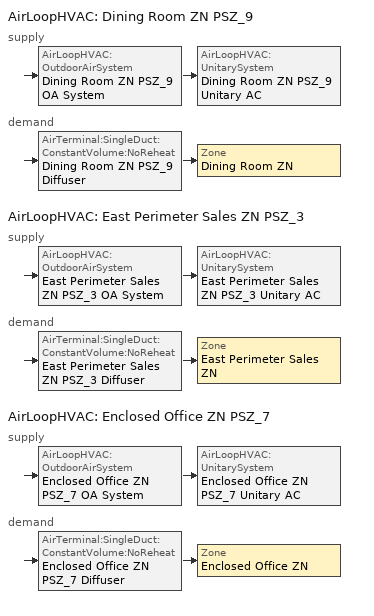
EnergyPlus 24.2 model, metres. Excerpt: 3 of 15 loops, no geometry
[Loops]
AirLoopHVAC 'Dining Room ZN PSZ_9'
 supply: AirLoopHVAC:OutdoorAirSystem 'Dining Room ZN PSZ_9 OA System' > AirLoopHVAC:UnitarySystem 'Dining Room ZN PSZ_9 Unitary AC'
 demand: AirTerminal:SingleDuct:ConstantVolume:NoReheat 'Dining Room ZN PSZ_9 Diffuser' > Zone 'Dining Room ZN'
AirLoopHVAC 'East Perimeter Sales ZN PSZ_3'
 supply: AirLoopHVAC:OutdoorAirSystem 'East Perimeter Sales ZN PSZ_3 OA System' > AirLoopHVAC:UnitarySystem 'East Perimeter Sales ZN PSZ_3 Unitary AC'
 demand: AirTerminal:SingleDuct:ConstantVolume:NoReheat 'East Perimeter Sales ZN PSZ_3 Diffuser' > Zone 'East Perimeter Sales ZN'
AirLoopHVAC 'Enclosed Office ZN PSZ_7'
 supply: AirLoopHVAC:OutdoorAirSystem 'Enclosed Office ZN PSZ_7 OA System' > AirLoopHVAC:UnitarySystem 'Enclosed Office ZN PSZ_7 Unitary AC'
 demand: AirTerminal:SingleDuct:ConstantVolume:NoReheat 'Enclosed Office ZN PSZ_7 Diffuser' > Zone 'Enclosed Office ZN'
[ZoneControl:Thermostat] Temperature Difference Between Cutout And Setpoint {deltaC}=0
Name | Zone or ZoneList | Control Type Schedule | Control 1
Dining Room ZN Thermostat | Dining Room ZN | Dining Room ZN Thermostat Schedule | SuperMarket Dining Thermostat 1
East Perimeter Sales ZN Thermostat | East Perimeter Sales ZN | East Perimeter Sales ZN Thermostat Schedule | SuperMarket Sales Thermostat 1
Enclosed Office ZN Thermostat | Enclosed Office ZN | Enclosed Office ZN Thermostat Schedule | SuperMarket Office Thermostat 1
[ThermostatSetpoint:DualSetpoint] Heating Setpoint Temperature Schedule=SuperMarket HtgSetp; Cooling Setpoint Temperature Schedule=SuperMarket ClgSetp
SuperMarket Dining Thermostat 1; SuperMarket Sales Thermostat 1; SuperMarket Office Thermostat 1
[AirTerminal:SingleDuct:ConstantVolume:NoReheat] Availability Schedule=Always On Discrete; Maximum Air Flow Rate {m3/s}=AutoSize
Dining Room ZN PSZ_9 Diffuser; East Perimeter Sales ZN PSZ_3 Diffuser; Enclosed Office ZN PSZ_7 Diffuser
[Zone equipment]
Dining Room ZN: Dining Room ZN PSZ_9 Diffuser
East Perimeter Sales ZN: East Perimeter Sales ZN PSZ_3 Diffuser
Enclosed Office ZN: Enclosed Office ZN PSZ_7 Diffuser
[Sizing:Zone] Zone Cooling Design Supply Air Temperature Input Method=SupplyAirTemperature; Zone Cooling Design Supply Air Temperature {C}=12.7778; Zone Cooling Design Supply Air Temperature Difference {deltaC}=11.11; Zone Heating Design Supply Air Temperature Input Method=SupplyAirTemperature; Zone Heating Design Supply Air Temperature {C}=50; Zone Heating Design Supply Air Temperature Difference {deltaC}=11.11; Zone Cooling Design Supply Air Humidity Ratio {kgWater/kgDryAir}=0.0085; Zone Heating Design Supply Air Humidity Ratio {kgWater/kgDryAir}=0.008; Cooling Design Air Flow Method=DesignDay; Cooling Design Air Flow Rate {m3/s}=0; Cooling Minimum Air Flow per Zone Floor Area {m3/s-m2}=0.000762; Cooling Minimum Air Flow {m3/s}=0; Cooling Minimum Air Flow Fraction=0; Heating Design Air Flow Method=DesignDay; Heating Design Air Flow Rate {m3/s}=0; Heating Maximum Air Flow per Zone Floor Area {m3/s-m2}=0.002032; Heating Maximum Air Flow {m3/s}=0.141576; Heating Maximum Air Flow Fraction=0.3; Account for Dedicated Outdoor Air System=No; Zone Load Sizing Method=Sensible Load Only No Latent Load; Zone Latent Cooling Design Supply Air Humidity Ratio Input Method=HumidityRatioDifference; Zone Cooling Design Supply Air Humidity Ratio Difference {kgWater/kgDryAir}=0.005; Zone Latent Heating Design Supply Air Humidity Ratio Input Method=HumidityRatioDifference; Zone Humidification Design Supply Air Humidity Ratio Difference {kgWater/kgDryAir}=0.005; Type of Space Sum to Use=Coincident
Name | Design Specification Outdoor Air Object
Dining Room ZN | Dining Room ZN DSOA Space List
East Perimeter Sales ZN | East Perimeter Sales ZN DSOA Space List
Enclosed Office ZN | Enclosed Office ZN DSOA Space List
[Controller:MechanicalVentilation] Availability Schedule=Always On Discrete; Demand Controlled Ventilation=No; System Outdoor Air Method=ZoneSum
Name | Zone or ZoneList Name 1 | Design Specification Outdoor Air Object Name 1
Controller Mechanical Ventilation 9 | Dining Room ZN | SuperMarket Dining Ventilation
Controller Mechanical Ventilation 3 | East Perimeter Sales ZN | SuperMarket Sales Ventilation
Controller Mechanical Ventilation 7 | Enclosed Office ZN | SuperMarket Office Ventilation
[DesignSpecification:OutdoorAir] Outdoor Air Method=Sum; Outdoor Air Flow per Zone {m3/s}=0; Outdoor Air Flow Air Changes per Hour {1/hr}=0
Name | Outdoor Air Flow per Person {m3/s-person} | Outdoor Air Flow per Zone Floor Area {m3/s-m2}
SuperMarket Dining Ventilation; SuperMarket Office Ventilation | 0.00943895 | 0
SuperMarket Sales Ventilation | 0 | 0.001524
[DesignSpecification:OutdoorAir:SpaceList]
Name | Space Name 1 | Space Design Specification Outdoor Air Object Name 1
Dining Room ZN DSOA Space List | Dining Room | SuperMarket Dining Ventilation
East Perimeter Sales ZN DSOA Space List | East Perimeter Sales | SuperMarket Sales Ventilation
Enclosed Office ZN DSOA Space List | Enclosed Office | SuperMarket Office Ventilation
[AirLoopHVAC] Design Supply Air Flow Rate {m3/s}=AutoSize; Design Return Air Flow Fraction of Supply Air Flow=1
Dining Room ZN PSZ_9; East Perimeter Sales ZN PSZ_3; Enclosed Office ZN PSZ_7
[Sizing:System] Type of Load to Size On=Sensible; Design Outdoor Air Flow Rate {m3/s}=Autosize; Central Heating Maximum System Air Flow Ratio=1; Preheat Design Temperature {C}=7.22222; Preheat Design Humidity Ratio {kgWater/kgDryAir}=0.008; Precool Design Temperature {C}=12.7778; Precool Design Humidity Ratio {kgWater/kgDryAir}=0.008; Central Cooling Design Supply Air Temperature {C}=12.7778; Central Heating Design Supply Air Temperature {C}=50; Type of Zone Sum to Use=Coincident; 100% Outdoor Air in Cooling=No; 100% Outdoor Air in Heating=No; Central Cooling Design Supply Air Humidity Ratio {kgWater/kgDryAir}=0.0085; Central Heating Design Supply Air Humidity Ratio {kgWater/kgDryAir}=0.008; Cooling Supply Air Flow Rate Method=DesignDay; Cooling Supply Air Flow Rate {m3/s}=0; Cooling Supply Air Flow Rate Per Floor Area {m3/s-m2}=0.00996765; Cooling Fraction of Autosized Cooling Supply Air Flow Rate=1; Cooling Supply Air Flow Rate Per Unit Cooling Capacity {m3/s-W}=3.94755e-05; Heating Supply Air Flow Rate Method=DesignDay; Heating Supply Air Flow Rate {m3/s}=0; Heating Supply Air Flow Rate Per Floor Area {m3/s-m2}=0.00996765; Heating Fraction of Autosized Heating Supply Air Flow Rate=1; Heating Fraction of Autosized Cooling Supply Air Flow Rate=1; Heating Supply Air Flow Rate Per Unit Heating Capacity {m3/s-W}=3.15882e-05; System Outdoor Air Method=ZoneSum; Zone Maximum Outdoor Air Fraction=1; Cooling Design Capacity Method=CoolingDesignCapacity; Cooling Design Capacity {W}=Autosize; Cooling Design Capacity Per Floor Area {W/m2}=234.7; Fraction of Autosized Cooling Design Capacity=1; Heating Design Capacity Method=HeatingDesignCapacity; Heating Design Capacity {W}=Autosize; Heating Design Capacity Per Floor Area {W/m2}=157; Fraction of Autosized Heating Design Capacity=1; Central Cooling Capacity Control Method=OnOff
Dining Room ZN PSZ_9; East Perimeter Sales ZN PSZ_3; Enclosed Office ZN PSZ_7
[Controller:OutdoorAir] Minimum Outdoor Air Flow Rate {m3/s}=Autosize; Maximum Outdoor Air Flow Rate {m3/s}=Autosize; Economizer Control Type=NoEconomizer; Economizer Control Action Type=ModulateFlow; Economizer Maximum Limit Dry-Bulb Temperature {C}=28; Economizer Maximum Limit Enthalpy {J/kg}=64000; Lockout Type=LockoutWithCompressor; Minimum Limit Type=FixedMinimum; Minimum Outdoor Air Schedule=Always On Discrete; High Humidity Control=No; High Humidity Outdoor Air Flow Ratio=1; Control High Indoor Humidity Based on Outdoor Humidity Ratio=Yes; Heat Recovery Bypass Control Type=BypassWhenWithinEconomizerLimits; Economizer Operation Staging=InterlockedWithMechanicalCooling
Name | Mechanical Ventilation Controller
Dining Room ZN PSZ_9 OA System Controller | Controller Mechanical Ventilation 9
East Perimeter Sales ZN PSZ_3 OA System Controller | Controller Mechanical Ventilation 3
Enclosed Office ZN PSZ_7 OA System Controller | Controller Mechanical Ventilation 7
[SetpointManager:MixedAir] Control Variable=Temperature
Name | Setpoint Node or NodeList
Dining Room ZN PSZ_9 Mixed Air Node OS Default SPM | Dining Room ZN PSZ_9 Mixed Air Node
East Perimeter Sales ZN PSZ_3 Mixed Air Node OS Default SPM | East Perimeter Sales ZN PSZ_3 Mixed Air Node
Enclosed Office ZN PSZ_7 Mixed Air Node OS Default SPM | Enclosed Office ZN PSZ_7 Mixed Air Node
[AirLoopHVAC:UnitarySystem] Control Type=Load; Dehumidification Control Type=None; Availability Schedule=SuperMarket HVACOperationSchd; Fan Placement=DrawThrough; Supply Air Fan Operating Mode Schedule=SuperMarket HVACOperationSchd; DX Heating Coil Sizing Ratio=1; Use DOAS DX Cooling Coil=No; Minimum Supply Air Temperature {C}=2; Latent Load Control=SensibleOnlyLoadControl; Cooling Supply Air Flow Rate Method=SupplyAirFlowRate; Cooling Supply Air Flow Rate {m3/s}=Autosize; Heating Supply Air Flow Rate Method=SupplyAirFlowRate; Heating Supply Air Flow Rate {m3/s}=Autosize; No Load Supply Air Flow Rate Method=None; No Load Supply Air Flow Rate Control Set To Low Speed=Yes; Maximum Supply Air Temperature {C}=80; Maximum Outdoor Dry-Bulb Temperature for Supplemental Heater Operation {C}=21; Ancillary On-Cycle Electric Power {W}=0; Ancillary Off-Cycle Electric Power {W}=0
Name | Controlling Zone or Thermostat Location | Supply Fan | Heating Coil | Cooling Coil | Supplemental Heating Coil
Dining Room ZN PSZ_9 Unitary AC | Dining Room ZN | Dining Room ZN PSZ_9 Fan | Dining Room ZN PSZ_9 Gas Htg Coil | Dining Room ZN PSZ_9 2spd DX AC Clg Coil 45kBtu/hr 9.7SEER | Dining Room ZN PSZ_9 Electric Backup Htg Coil
East Perimeter Sales ZN PSZ_3 Unitary AC | East Perimeter Sales ZN | East Perimeter Sales ZN PSZ_3 Fan | East Perimeter Sales ZN PSZ_3 Gas Htg Coil | East Perimeter Sales ZN PSZ_3 2spd DX AC Clg Coil 68kBtu/hr 10.1EER | East Perimeter Sales ZN PSZ_3 Electric Backup Htg Coil
Enclosed Office ZN PSZ_7 Unitary AC | Enclosed Office ZN | Enclosed Office ZN PSZ_7 Fan | Enclosed Office ZN PSZ_7 Gas Htg Coil | Enclosed Office ZN PSZ_7 2spd DX AC Clg Coil 10kBtu/hr 9.7SEER | Enclosed Office ZN PSZ_7 Electric Backup Htg Coil
[Fan:OnOff] Availability Schedule=Always On Discrete; Pressure Rise {Pa}=622.722; Maximum Flow Rate {m3/s}=Autosize; Motor In Airstream Fraction=1
Name | Fan Total Efficiency | Motor Efficiency | Fan Power Ratio Function of Speed Ratio Curve | Fan Efficiency Ratio Function of Speed Ratio Curve
Dining Room ZN PSZ_9 Fan | 0.53625 | 0.825 | Fan On Off Power Curve 8 | Fan On Off Efficiency Curve 8
East Perimeter Sales ZN PSZ_3 Fan | 0.546 | 0.84 | Fan On Off Power Curve 2 | Fan On Off Efficiency Curve 2
Enclosed Office ZN PSZ_7 Fan | 0.53625 | 0.825 | Fan On Off Power Curve 6 | Fan On Off Efficiency Curve 6
[Coil:Heating:Fuel] Availability Schedule=Always On Discrete; Fuel Type=NaturalGas; Burner Efficiency=0.8; Nominal Capacity {W}=AutoSize; On Cycle Parasitic Electric Load {W}=0; Off Cycle Parasitic Fuel Load {W}=0
Dining Room ZN PSZ_9 Gas Htg Coil; East Perimeter Sales ZN PSZ_3 Gas Htg Coil; Enclosed Office ZN PSZ_7 Gas Htg Coil
[Coil:Cooling:DX:TwoSpeed] Availability Schedule=Always On Discrete; High Speed Gross Rated Total Cooling Capacity {W}=Autosize; High Speed Rated Sensible Heat Ratio=Autosize; High Speed Rated Air Flow Rate {m3/s}=Autosize; High Speed Rated Evaporator Fan Power Per Volume Flow Rate 2017 {W/(m3/s)}=773.3; High Speed Rated Evaporator Fan Power Per Volume Flow Rate 2023 {W/(m3/s)}=934.4; Unit Internal Static Air Pressure {Pa}=773.3; Total Cooling Capacity Function of Temperature Curve=CoilClgDXQRatio_fTwbToadbSI; Total Cooling Capacity Function of Flow Fraction Curve=CoilClgDXSnglQRatio_fCFMRatio; Energy Input Ratio Function of Temperature Curve=CoilClgDXEIRRatio_fTwbToadbSI; Energy Input Ratio Function of Flow Fraction Curve=CoilClgDXSnglEIRRatio_fCFMRatio; Part Load Fraction Correlation Curve=CoilClgDXEIRRatio_fQFrac; Low Speed Gross Rated Total Cooling Capacity {W}=Autosize; Low Speed Gross Rated Sensible Heat Ratio=0.69; Low Speed Rated Air Flow Rate {m3/s}=Autosize; Low Speed Rated Evaporator Fan Power Per Volume Flow Rate 2017 {W/(m3/s)}=773.3; Low Speed Rated Evaporator Fan Power Per Volume Flow Rate 2023 {W/(m3/s)}=934.4; Low Speed Total Cooling Capacity Function of Temperature Curve=CoilClgDXQRatio_fTwbToadbSI; Low Speed Energy Input Ratio Function of Temperature Curve=CoilClgDXEIRRatio_fTwbToadbSI; Condenser Type=AirCooled; Minimum Outdoor Dry-Bulb Temperature for Compressor Operation {C}=-25; High Speed Evaporative Condenser Effectiveness=0; High Speed Evaporative Condenser Air Flow Rate {m3/s}=Autosize; High Speed Evaporative Condenser Pump Rated Power Consumption {W}=Autosize; Low Speed Evaporative Condenser Effectiveness=0; Low Speed Evaporative Condenser Air Flow Rate {m3/s}=Autosize; Low Speed Evaporative Condenser Pump Rated Power Consumption {W}=Autosize; Basin Heater Capacity {W/K}=10; Basin Heater Setpoint Temperature {C}=2
Name | High Speed Gross Rated Cooling COP {W/W} | Low Speed Gross Rated Cooling COP {W/W}
Dining Room ZN PSZ_9 2spd DX AC Clg Coil 45kBtu/hr 9.7SEER; Enclosed Office ZN PSZ_7 2spd DX AC Clg Coil 10kBtu/hr 9.7SEER | 3.14722 | 3.14722
East Perimeter Sales ZN PSZ_3 2spd DX AC Clg Coil 68kBtu/hr 10.1EER | 3.49917 | 3.49917
[Coil:Heating:Electric] Availability Schedule=Always On Discrete; Efficiency=1; Nominal Capacity {W}=Autosize
Dining Room ZN PSZ_9 Electric Backup Htg Coil; East Perimeter Sales ZN PSZ_3 Electric Backup Htg Coil; Enclosed Office ZN PSZ_7 Electric Backup Htg Coil
[SetpointManager:SingleZone:Reheat] Control Variable=Temperature; Minimum Supply Air Temperature {C}=12.7778; Maximum Supply Air Temperature {C}=50
Name | Control Zone | Setpoint Node or NodeList
Dining Room ZN Setpoint Manager SZ Reheat | Dining Room ZN | Dining Room ZN PSZ_9 Supply Outlet Node
East Perimeter Sales ZN Setpoint Manager SZ Reheat | East Perimeter Sales ZN | East Perimeter Sales ZN PSZ_3 Supply Outlet Node
Enclosed Office ZN Setpoint Manager SZ Reheat | Enclosed Office ZN | Enclosed Office ZN PSZ_7 Supply Outlet Node
[Schedule:Day:Interval]
SuperMarket HtgSetp Default; SuperMarket HtgSetp Winter Design Day: No, 06:00, 15.6, 22:00, 21, 24:00, 15.6
SuperMarket HtgSetp Summer Design Day: No, 24:00, 15.6
SuperMarket ClgSetp Default; SuperMarket ClgSetp Summer Design Day: No, 06:00, 30, 22:00, 24, 24:00, 30
SuperMarket ClgSetp Winter Design Day: No, 24:00, 30
SuperMarket HVACOperationSchd Default: No, 06:00, 0, 22:00, 1, 24:00, 0
[Schedule:Week:Daily]
SuperMarket HtgSetp Week Rule - Jan1-Dec31: SuperMarket HtgSetp Default, SuperMarket HtgSetp Default, SuperMarket HtgSetp Default, SuperMarket HtgSetp Default, SuperMarket HtgSetp Default, SuperMarket HtgSetp Default, SuperMarket HtgSetp Default, SuperMarket HtgSetp Default, SuperMarket HtgSetp Summer Design Day, SuperMarket HtgSetp Winter Design Day, SuperMarket HtgSetp Default, SuperMarket HtgSetp Default
SuperMarket ClgSetp Week Rule - Jan1-Dec31: SuperMarket ClgSetp Default, SuperMarket ClgSetp Default, SuperMarket ClgSetp Default, SuperMarket ClgSetp Default, SuperMarket ClgSetp Default, SuperMarket ClgSetp Default, SuperMarket ClgSetp Default, SuperMarket ClgSetp Default, SuperMarket ClgSetp Summer Design Day, SuperMarket ClgSetp Winter Design Day, SuperMarket ClgSetp Default, SuperMarket ClgSetp Default
SuperMarket HVACOperationSchd Week Rule - Jan1-Dec31: SuperMarket HVACOperationSchd Default, SuperMarket HVACOperationSchd Default, SuperMarket HVACOperationSchd Default, SuperMarket HVACOperationSchd Default, SuperMarket HVACOperationSchd Default, SuperMarket HVACOperationSchd Default, SuperMarket HVACOperationSchd Default, SuperMarket HVACOperationSchd Default, SuperMarket HVACOperationSchd Default, SuperMarket HVACOperationSchd Default, SuperMarket HVACOperationSchd Default, SuperMarket HVACOperationSchd Default
[Schedule:Year]
SuperMarket HtgSetp: SuperMarket HtgSetp Week Rule - Jan1-Dec31, 1, 1, 12, 31
SuperMarket ClgSetp: SuperMarket ClgSetp Week Rule - Jan1-Dec31, 1, 1, 12, 31
SuperMarket HVACOperationSchd: SuperMarket HVACOperationSchd Week Rule - Jan1-Dec31, 1, 1, 12, 31
[Schedule:Compact]
Dining Room ZN Thermostat Schedule; East Perimeter Sales ZN Thermostat Schedule; Enclosed Office ZN Thermostat Schedule: Through: 12/31, For: AllDays, Until: 24:00, 4
[Schedule:Constant]
Always On Discrete: Hourly Value=1
[Curve:Exponent] Coefficient1 Constant=1; Coefficient2 Constant=0; Coefficient3 Constant=0; Minimum Value of x {BasedOnField A2}=0; Maximum Value of x {BasedOnField A2}=1
Fan On Off Power Curve 8; Fan On Off Power Curve 2; Fan On Off Power Curve 6
[Curve:Cubic] Maximum Value of x {BasedOnField A2}=1
Name | Coefficient1 Constant | Coefficient2 x | Coefficient3 x**2 | Coefficient4 x**3 | Minimum Value of x {BasedOnField A2}
CoilClgDXEIRRatio_fQFrac | 0 | 5.1091 | -8.5515 | 4.4744 | 0.7
Fan On Off Efficiency Curve 8; Fan On Off Efficiency Curve 2; Fan On Off Efficiency Curve 6 | 1 | 0 | 0 | 0 | 0
[Curve:Biquadratic] Minimum Value of x {BasedOnField A2}=13.89; Maximum Value of x {BasedOnField A2}=25; Minimum Value of y {BasedOnField A3}=23.89; Maximum Value of y {BasedOnField A3}=46.11; Minimum Curve Output {BasedOnField A4}=0.77
Name | Coefficient1 Constant | Coefficient2 x | Coefficient3 x**2 | Coefficient4 y | Coefficient5 y**2 | Coefficient6 x*y | Maximum Curve Output {BasedOnField A4}
CoilClgDXQRatio_fTwbToadbSI | 0.86779 | 0.014245 | 0.000554 | -0.007569 | 3.2e-05 | -0.000191 | 1.29
CoilClgDXEIRRatio_fTwbToadbSI | 0.116709 | 0.028458 | -0.000411 | 0.021422 | 0.000162 | -0.00068 | 1.33
[Curve:Quadratic]
Name | Coefficient1 Constant | Coefficient2 x | Coefficient3 x**2 | Minimum Value of x {BasedOnField A2} | Maximum Value of x {BasedOnField A2}
CoilClgDXSnglQRatio_fCFMRatio | 0.8 | 0.2 | 0 | 0.5 | 1.5
CoilClgDXSnglEIRRatio_fCFMRatio | 1.156 | -0.1816 | 0.0256 | 0 | 1
